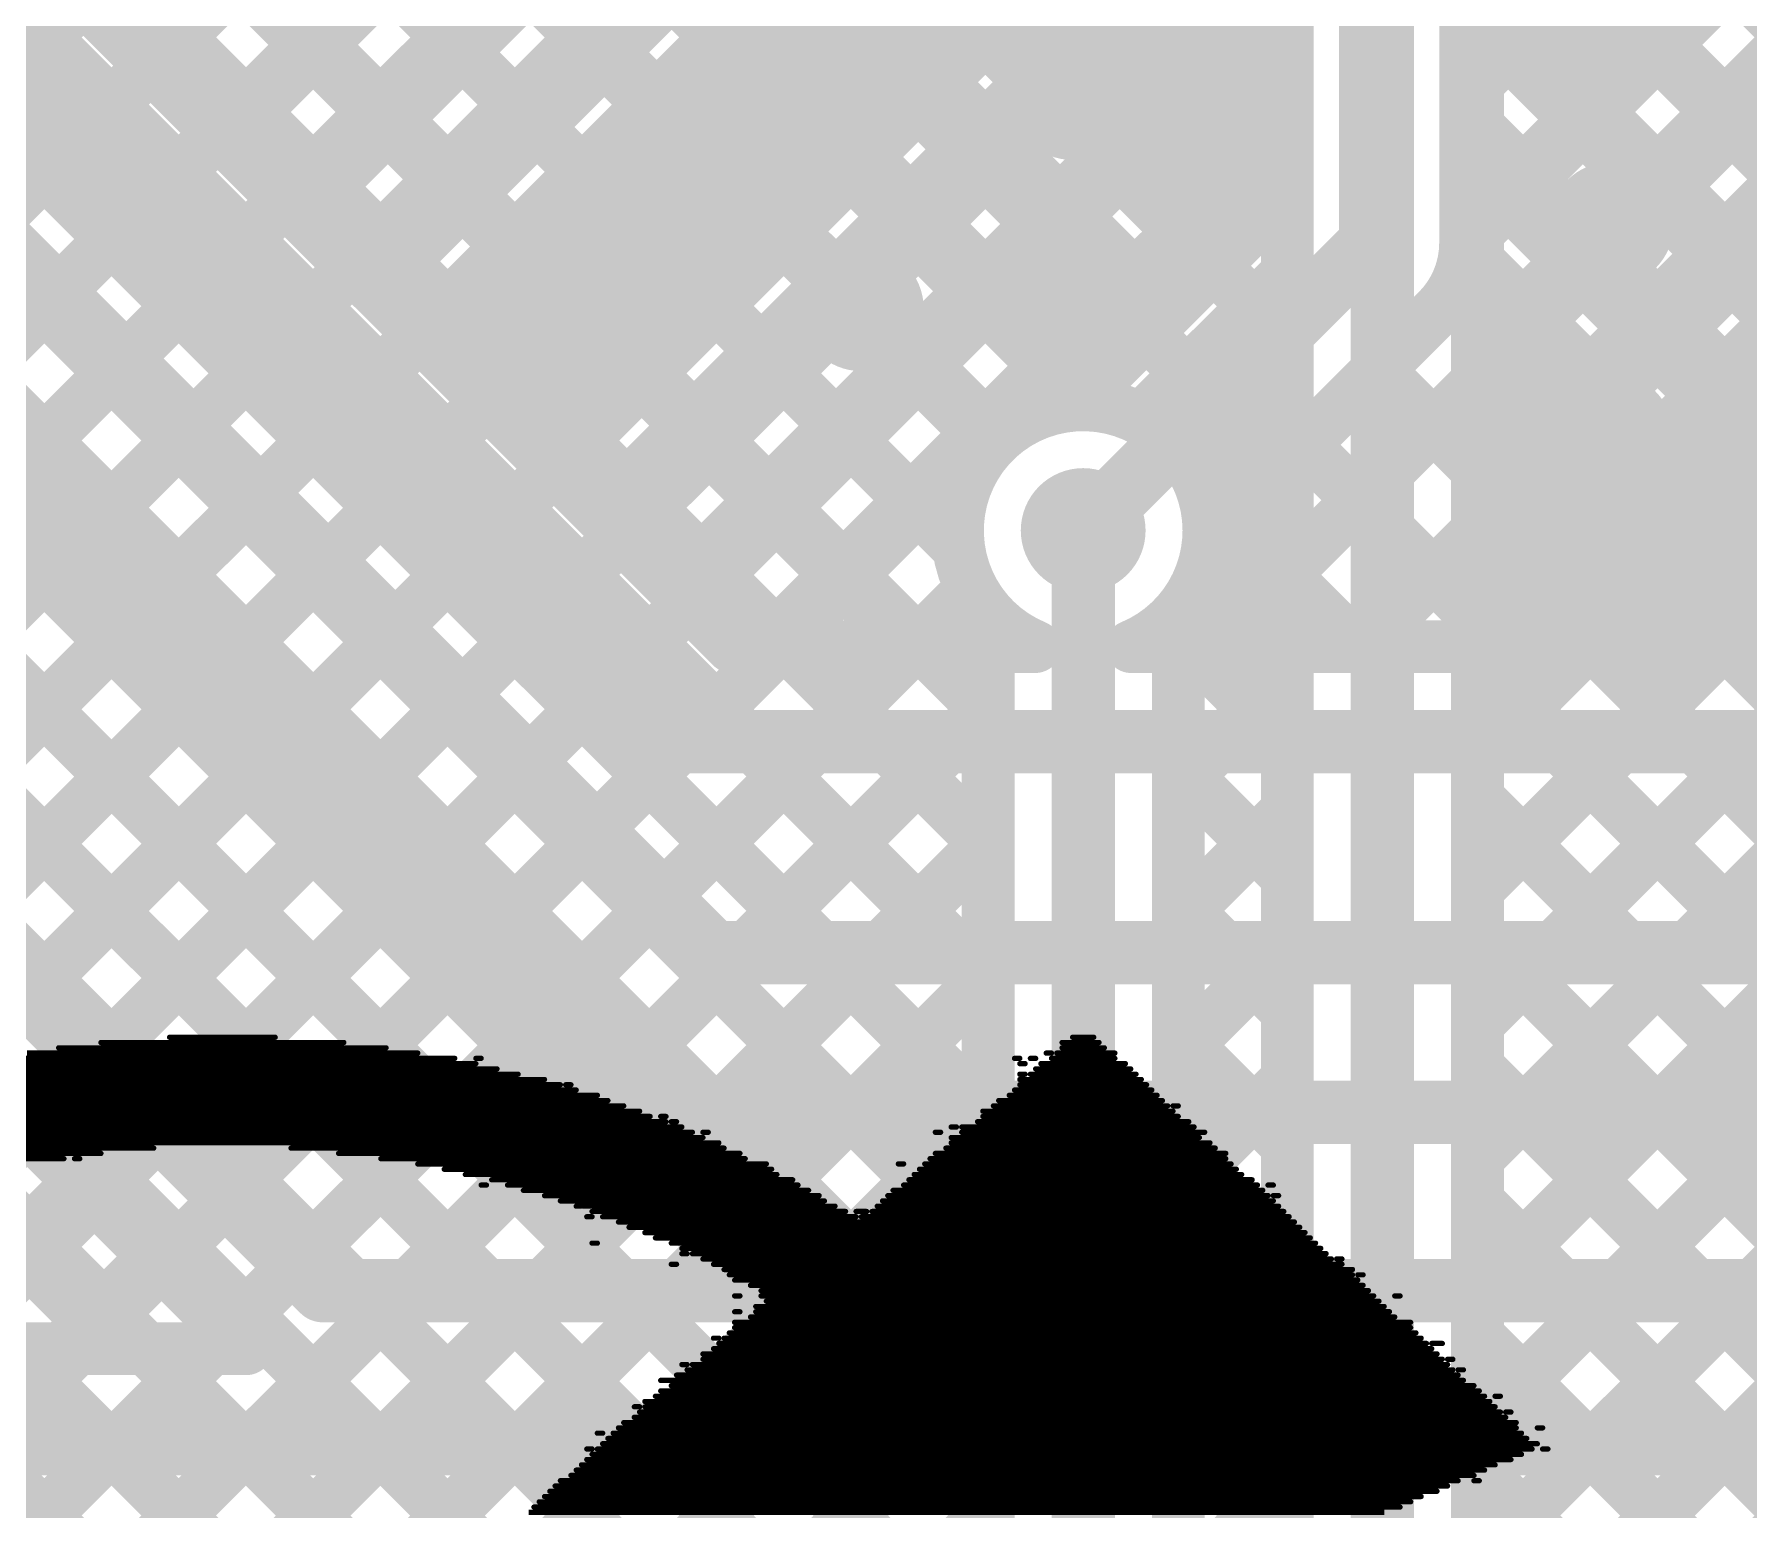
# Model space of a CAD drawing. Header units: millimetres. Extents: x 0.79 to 4.38, y 0.99 to 3.94.
# Drawn here: x 1.8564 to 2.181, y 2.3685 to 2.648 of the extents above; entities that cross this region are included whole.
import ezdxf

# ---------------------------------------------------------------- set-up
doc = ezdxf.new("R2010")
doc.units = ezdxf.units.MM
doc.header["$MEASUREMENT"] = 0
for name, color, linetype in [('BottomLayer', 5, 'Continuous'), ('MultiLayer', 9, 'Continuous'), ('TopLayer', 1, 'Continuous'), ('TopOverlay', 2, 'Continuous'), ('ViaHoleLayer', 16, 'Continuous')]:
    doc.layers.add(name, color=color, linetype=linetype)

msp = doc.modelspace()

# ---------------------------------------------------------------- linework, layer by layer
at = {"layer": 'BottomLayer'}
for points, const_width in [([(1.477, 2.941), (1.97421, 2.44379)], 0.012), ([(1.83459, 2.86061), (2.08537, 2.60982)], 0.01), ([(1.8334, 2.83351), (2.07123, 2.59568)], 0.01), ([(1.8334, 2.80522), (2.05708, 2.58154)], 0.01), ([(1.83915, 2.77119), (2.03885, 2.57149)], 0.01), ([(2.10941, 2.60841), (2.10941, 2.75368)], 0.012), ([(1.87839, 2.64207), (1.98491, 2.74859)], 0.01), ([(1.83915, 2.7429), (2.03143, 2.55063)], 0.01), ([(1.583, 2.738), (1.911, 2.41)], 0.012), ([(2.09141, 2.61586), (2.09141, 2.72593)], 0.01), ([(2.12741, 2.60841), (2.12741, 2.72593)], 0.01), ([(1.8334, 2.72037), (2.02177, 2.532)], 0.01), ([(1.89253, 2.62792), (1.98599, 2.72138)], 0.01), ([(2.12741, 2.63653), (2.21021, 2.71933)], 0.01), ([(1.9491, 2.57136), (2.09141, 2.71366)], 0.01), ([(2.12741, 2.70921), (2.30461, 2.532)], 0.01), ([(1.90667, 2.61378), (1.99892, 2.70603)], 0.01), ([(2.12741, 2.60824), (2.22436, 2.70519)], 0.01), ([(1.92082, 2.59964), (2.02068, 2.6995)], 0.01), ([(1.93496, 2.5855), (2.04896, 2.6995)], 0.01), ([(2.02398, 2.6995), (2.09141, 2.63207)], 0.01), ([(1.761, 2.698), (1.985, 2.474)], 0.012), ([(1.8294, 2.69608), (1.99349, 2.532)], 0.01), ([(2.07945, 2.532), (2.24563, 2.69818)], 0.01), ([(2.10774, 2.532), (2.27392, 2.69818)], 0.01), ([(2.13602, 2.532), (2.3022, 2.69818)], 0.01), ([(2.1643, 2.532), (2.33049, 2.69818)], 0.01), ([(1.8294, 2.69105), (1.98846, 2.532)], 0.01), ([(1.8114, 2.6836), (1.981, 2.514)], 0.012), ([(1.96324, 2.55721), (2.09141, 2.68538)], 0.01), ([(2.12741, 2.68092), (2.27633, 2.532)], 0.01), ([(1.97738, 2.54307), (2.09141, 2.65709)], 0.01), ([(2.12741, 2.65264), (2.24804, 2.532)], 0.01), ([(1.9946, 2.532), (2.09141, 2.62881)], 0.01), ([(2.12741, 2.62435), (2.21976, 2.532)], 0.01), ([(2.05329, 2.57775), (2.09141, 2.61586)], 0.01), ([(2.055, 2.554), (2.10941, 2.60841)], 0.012), ([(1.69125, 2.6043), (1.89654, 2.399)], 0.01), ([(2.12465, 2.59883), (2.19148, 2.532)], 0.01), ([(2.07875, 2.55229), (2.12211, 2.59566)], 0.01), ([(2.11082, 2.58437), (2.16319, 2.532)], 0.01), ([(1.6937, 2.57723), (1.87193, 2.399)], 0.01), ([(2.09668, 2.57023), (2.13491, 2.532)], 0.01), ([(2.08254, 2.55608), (2.10662, 2.532)], 0.01), ([(2.02288, 2.532), (2.03388, 2.543)], 0.01), ([(2.07249, 2.53785), (2.07834, 2.532)], 0.01), ([(1.98846, 2.532), (2.04589, 2.532)], 0.01), ([(2.06411, 2.532), (2.483, 2.532)], 0.01), ([(1.981, 2.514), (2.604, 2.514)], 0.012), ([(1.985, 2.474), (2.661, 2.474)], 0.012), ([(1.97421, 2.44379), (2.59321, 2.44379)], 0.012), ([(1.83331, 2.399), (1.86493, 2.43062)], 0.01), ([(1.8616, 2.399), (1.87907, 2.41647)], 0.01), ([(1.911, 2.41), (2.488, 2.41)], 0.012), ([(1.88988, 2.399), (1.89321, 2.40233)], 0.01), ([(1.791, 2.399), (1.89654, 2.399)], 0.01), ([(1.791, 2.381), (2.461, 2.381)], 0.012)]:
    msp.add_lwpolyline(points, dxfattribs=dict(at, const_width=const_width))
for points, const_width in [([(2.14909, 2.651, 1), (2.16091, 2.651, 1)], 0.01181), ([(2.12491, 2.65264, 1), (2.12991, 2.65264, 1)], 0.005), ([(1.87589, 2.64207, 1), (1.88089, 2.64207, 1)], 0.005), ([(2.00709, 2.636, 1), (2.01891, 2.636, 1)], 0.01181), ([(2.04709, 2.636, 1), (2.05891, 2.636, 1)], 0.01181), ([(2.12491, 2.63653, 1), (2.12991, 2.63653, 1)], 0.005), ([(2.08891, 2.63207, 1), (2.09391, 2.63207, 1)], 0.005), ([(1.89003, 2.62792, 1), (1.89503, 2.62792, 1)], 0.005), ([(2.08891, 2.62881, 1), (2.09391, 2.62881, 1)], 0.005), ([(2.12491, 2.62435, 1), (2.12991, 2.62435, 1)], 0.005), ([(2.14909, 2.612, 1), (2.16091, 2.612, 1)], 0.01181), ([(2.08891, 2.61586, 1), (2.09391, 2.61586, 1)], 0.005), ([(2.08891, 2.61586, 1), (2.09391, 2.61586, 1)], 0.005), ([(1.90417, 2.61378, 1), (1.90917, 2.61378, 1)], 0.005), ([(2.08287, 2.60982, 1), (2.08787, 2.60982, 1)], 0.005), ([(2.10641, 2.60841, 1), (2.11241, 2.60841, 1)], 0.006), ([(2.10641, 2.60841, 1), (2.11241, 2.60841, 1)], 0.006), ([(2.12491, 2.60841, 1), (2.12991, 2.60841, 1)], 0.005), ([(2.12491, 2.60841, 1), (2.12991, 2.60841, 1)], 0.005), ([(2.12491, 2.60841, 1), (2.12991, 2.60841, 1)], 0.005), ([(2.12491, 2.60824, 1), (2.12991, 2.60824, 1)], 0.005), ([(2.00709, 2.596, 1), (2.01891, 2.596, 1)], 0.01181), ([(2.04709, 2.596, 1), (2.05891, 2.596, 1)], 0.01181), ([(1.91832, 2.59964, 1), (1.92332, 2.59964, 1)], 0.005), ([(2.12215, 2.59883, 1), (2.12715, 2.59883, 1)], 0.005), ([(2.06873, 2.59568, 1), (2.07373, 2.59568, 1)], 0.005), ([(2.11961, 2.59566, 1), (2.12461, 2.59566, 1)], 0.005), ([(2.11961, 2.59566, 1), (2.12461, 2.59566, 1)], 0.005), ([(2.11964, 2.59568, 1), (2.12464, 2.59568, 1)], 0.005), ([(1.93246, 2.5855, 1), (1.93746, 2.5855, 1)], 0.005), ([(2.10832, 2.58437, 1), (2.11332, 2.58437, 1)], 0.005), ([(2.05458, 2.58154, 1), (2.05958, 2.58154, 1)], 0.005), ([(2.05079, 2.57775, 1), (2.05579, 2.57775, 1)], 0.005), ([(2.05079, 2.57775, 1), (2.05579, 2.57775, 1)], 0.005), ([(2.14909, 2.572, 1), (2.16091, 2.572, 1)], 0.01181), ([(1.9466, 2.57136, 1), (1.9516, 2.57136, 1)], 0.005), ([(2.03635, 2.57149, 1), (2.04135, 2.57149, 1)], 0.005), ([(2.09418, 2.57023, 1), (2.09918, 2.57023, 1)], 0.005), ([(2.04909, 2.554, 1), (2.06091, 2.554, 1)], 0.01181), ([(1.96074, 2.55721, 1), (1.96574, 2.55721, 1)], 0.005), ([(2.052, 2.554, 1), (2.058, 2.554, 1)], 0.006), ([(2.08004, 2.55608, 1), (2.08504, 2.55608, 1)], 0.005), ([(2.02893, 2.55063, 1), (2.03393, 2.55063, 1)], 0.005), ([(2.07625, 2.55229, 1), (2.08125, 2.55229, 1)], 0.005), ([(2.07625, 2.55229, 1), (2.08125, 2.55229, 1)], 0.005), ([(1.97488, 2.54307, 1), (1.97988, 2.54307, 1)], 0.005), ([(2.03138, 2.543, 1), (2.03638, 2.543, 1)], 0.005), ([(2.06999, 2.53785, 1), (2.07499, 2.53785, 1)], 0.005), ([(1.98596, 2.532, 1), (1.99096, 2.532, 1)], 0.005), ([(1.98596, 2.532, 1), (1.99096, 2.532, 1)], 0.005), ([(1.99099, 2.532, 1), (1.99599, 2.532, 1)], 0.005), ([(1.9921, 2.532, 1), (1.9971, 2.532, 1)], 0.005), ([(2.01927, 2.532, 1), (2.02427, 2.532, 1)], 0.005), ([(2.02038, 2.532, 1), (2.02538, 2.532, 1)], 0.005), ([(2.04339, 2.532, 1), (2.04839, 2.532, 1)], 0.005), ([(2.04339, 2.532, 1), (2.04839, 2.532, 1)], 0.005), ([(2.06161, 2.532, 1), (2.06661, 2.532, 1)], 0.005), ([(2.06161, 2.532, 1), (2.06661, 2.532, 1)], 0.005), ([(2.07584, 2.532, 1), (2.08084, 2.532, 1)], 0.005), ([(2.07695, 2.532, 1), (2.08195, 2.532, 1)], 0.005), ([(2.10412, 2.532, 1), (2.10912, 2.532, 1)], 0.005), ([(2.10524, 2.532, 1), (2.11024, 2.532, 1)], 0.005), ([(2.13241, 2.532, 1), (2.13741, 2.532, 1)], 0.005), ([(2.13352, 2.532, 1), (2.13852, 2.532, 1)], 0.005), ([(2.16069, 2.532, 1), (2.16569, 2.532, 1)], 0.005), ([(2.1618, 2.532, 1), (2.1668, 2.532, 1)], 0.005), ([(1.978, 2.514, 1), (1.984, 2.514, 1)], 0.006), ([(1.978, 2.514, 1), (1.984, 2.514, 1)], 0.006), ([(1.982, 2.474, 1), (1.988, 2.474, 1)], 0.006), ([(1.982, 2.474, 1), (1.988, 2.474, 1)], 0.006), ([(1.97121, 2.44379, 1), (1.97721, 2.44379, 1)], 0.006), ([(1.97121, 2.44379, 1), (1.97721, 2.44379, 1)], 0.006), ([(1.86243, 2.43062, 1), (1.86743, 2.43062, 1)], 0.005), ([(1.87657, 2.41647, 1), (1.88157, 2.41647, 1)], 0.005), ([(1.908, 2.41, 1), (1.914, 2.41, 1)], 0.006), ([(1.908, 2.41, 1), (1.914, 2.41, 1)], 0.006), ([(1.89071, 2.40233, 1), (1.89571, 2.40233, 1)], 0.005), ([(1.8591, 2.399, 1), (1.8641, 2.399, 1)], 0.005), ([(1.86943, 2.399, 1), (1.87443, 2.399, 1)], 0.005), ([(1.88738, 2.399, 1), (1.89238, 2.399, 1)], 0.005), ([(1.89404, 2.399, 1), (1.89904, 2.399, 1)], 0.005), ([(1.89404, 2.399, 1), (1.89904, 2.399, 1)], 0.005)]:
    msp.add_lwpolyline(points, format="xyb", close=True, dxfattribs=dict(at, const_width=const_width))
at = {"layer": 'BottomLayer', "const_width": 0.01}
for points in [[(2.12741, 2.60841, -0.199396), (2.12211, 2.59566)], [(2.12741, 2.60841, -0.198912), (2.12214, 2.59568)], [(2.04589, 2.532, -0.791176), (2.05329, 2.57775)], [(2.07875, 2.55229, -0.283918), (2.06411, 2.532)]]:
    msp.add_lwpolyline(points, format="xyb", dxfattribs=at)
at = {"layer": 'MultiLayer', "const_width": 0.01181}
for points in [[(2.14909, 2.651, 1), (2.16091, 2.651, 1)], [(2.00709, 2.636, 1), (2.01891, 2.636, 1)], [(2.04709, 2.636, 1), (2.05891, 2.636, 1)], [(2.14909, 2.612, 1), (2.16091, 2.612, 1)], [(2.00709, 2.596, 1), (2.01891, 2.596, 1)], [(2.04709, 2.596, 1), (2.05891, 2.596, 1)], [(2.14909, 2.572, 1), (2.16091, 2.572, 1)], [(2.04909, 2.554, 1), (2.06091, 2.554, 1)]]:
    msp.add_lwpolyline(points, format="xyb", close=True, dxfattribs=at)
at = {"layer": 'TopLayer'}
for points, const_width in [([(2.11167, 2.34033), (2.11167, 3.1305)], 0.012), ([(2.09367, 2.34033), (2.09367, 3.11491)], 0.01), ([(2.12967, 2.34779), (2.12967, 3.11491)], 0.01), ([(1.831, 2.87833), (2.09367, 2.61566)], 0.01), ([(1.831, 2.59467), (2.09367, 2.85734)], 0.01), ([(1.831, 2.85287), (2.09367, 2.5902)], 0.01), ([(2.12967, 2.58787), (2.38691, 2.84511)], 0.01), ([(1.831, 2.56922), (2.09367, 2.83189)], 0.01), ([(1.831, 2.82741), (2.09367, 2.56475)], 0.01), ([(2.12967, 2.56242), (2.38691, 2.81965)], 0.01), ([(1.831, 2.54376), (2.09367, 2.80643)], 0.01), ([(1.831, 2.80196), (2.05515, 2.57781)], 0.01), ([(2.12967, 2.53696), (2.38691, 2.7942)], 0.01), ([(1.831, 2.51831), (2.09367, 2.78097)], 0.01), ([(1.831, 2.7765), (2.03743, 2.57007)], 0.01), ([(2.12967, 2.5115), (2.38691, 2.76874)], 0.01), ([(2.12967, 2.63878), (2.25678, 2.7659)], 0.01), ([(1.831, 2.62013), (1.97413, 2.76326)], 0.01), ([(1.97108, 2.7637), (2.09367, 2.64111)], 0.01), ([(2.12967, 2.61333), (2.27887, 2.76253)], 0.01), ([(1.831, 2.49285), (2.09367, 2.75552)], 0.01), ([(1.831, 2.75105), (2.03143, 2.55062)], 0.01), ([(2.12967, 2.48605), (2.38691, 2.74329)], 0.01), ([(1.831, 2.46739), (2.09367, 2.73006)], 0.01), ([(1.831, 2.72559), (2.037, 2.51959)], 0.01), ([(2.12967, 2.46059), (2.38691, 2.71783)], 0.01), ([(2.12967, 2.70694), (2.298, 2.53861)], 0.01), ([(1.831, 2.44194), (2.09367, 2.70461)], 0.01), ([(1.831, 2.70014), (2.037, 2.49414)], 0.01), ([(2.12967, 2.68148), (2.298, 2.51315)], 0.01), ([(1.831, 2.41648), (2.09367, 2.67915)], 0.01), ([(1.831, 2.67468), (2.037, 2.46868)], 0.01), ([(2.12967, 2.65603), (2.298, 2.48769)], 0.01), ([(1.831, 2.39103), (2.09367, 2.6537)], 0.01), ([(1.831, 2.64922), (2.037, 2.44322)], 0.01), ([(1.83213, 2.3667), (2.09367, 2.62824)], 0.01), ([(2.12967, 2.63057), (2.298, 2.46224)], 0.01), ([(1.831, 2.62377), (2.037, 2.41777)], 0.01), ([(2.12967, 2.60511), (2.298, 2.43678)], 0.01), ([(2.066, 2.57512), (2.09367, 2.60278)], 0.01), ([(2.12967, 2.43514), (2.298, 2.60347)], 0.01), ([(1.831, 2.59831), (2.037, 2.39231)], 0.01), ([(2.12967, 2.57966), (2.298, 2.41133)], 0.01), ([(2.07766, 2.56132), (2.09367, 2.57733)], 0.01), ([(2.12967, 2.40968), (2.298, 2.57801)], 0.01), ([(1.831, 2.57286), (2.037, 2.36686)], 0.01), ([(2.07881, 2.55415), (2.09367, 2.53929)], 0.01), ([(2.12967, 2.5542), (2.298, 2.38587)], 0.01), ([(2.073, 2.5312), (2.09367, 2.55187)], 0.01), ([(2.12967, 2.38423), (2.298, 2.55256)], 0.01), ([(1.831, 2.5474), (2.037, 2.3414)], 0.01), ([(2.055, 2.308), (2.055, 2.545)], 0.012), ([(1.83544, 2.34455), (2.03388, 2.543)], 0.01), ([(2.037, 2.308), (2.037, 2.53841)], 0.01), ([(2.073, 2.31546), (2.073, 2.53841)], 0.01), ([(2.073, 2.5345), (2.09367, 2.51384)], 0.01), ([(2.12967, 2.52875), (2.298, 2.36042)], 0.01), ([(2.073, 2.50575), (2.09367, 2.52642)], 0.01), ([(2.12967, 2.35877), (2.298, 2.5271)], 0.01), ([(1.831, 2.52195), (2.037, 2.31595)], 0.01), ([(1.7858, 2.26946), (2.037, 2.52066)], 0.01), ([(2.073, 2.50905), (2.09367, 2.48838)], 0.01), ([(2.12967, 2.50329), (2.298, 2.33496)], 0.01), ([(2.1369, 2.34055), (2.298, 2.50165)], 0.01), ([(2.073, 2.48029), (2.09367, 2.50096)], 0.01), ([(1.7858, 2.244), (2.037, 2.4952)], 0.01), ([(1.831, 2.49649), (2.38643, 1.94106)], 0.01), ([(2.073, 2.48359), (2.09367, 2.46292)], 0.01), ([(2.073, 2.45484), (2.09367, 2.4755)], 0.01), ([(2.12967, 2.47784), (2.2951, 2.31241)], 0.01), ([(2.14963, 2.32782), (2.298, 2.47619)], 0.01), ([(1.7858, 2.21855), (2.037, 2.46975)], 0.01), ([(1.831, 2.47103), (2.36203, 1.94)], 0.01), ([(2.073, 2.45814), (2.09367, 2.43747)], 0.01), ([(2.073, 2.42938), (2.09367, 2.45005)], 0.01), ([(2.12967, 2.45238), (2.333, 2.24905)], 0.01), ([(1.68975, 2.09704), (2.037, 2.44429)], 0.01), ([(1.831, 2.44558), (2.33658, 1.94)], 0.01), ([(2.073, 2.43268), (2.09367, 2.41201)], 0.01), ([(2.12967, 2.42692), (2.333, 2.22359)], 0.01), ([(2.073, 2.40393), (2.09367, 2.42459)], 0.01), ([(1.831, 2.42012), (2.31112, 1.94)], 0.01), ([(1.616, 1.99784), (2.037, 2.41884)], 0.01), ([(2.073, 2.40722), (2.09367, 2.38656)], 0.01), ([(2.12967, 2.40147), (2.333, 2.19814)], 0.01), ([(2.073, 2.37847), (2.09367, 2.39914)], 0.01), ([(1.831, 2.39467), (2.28567, 1.94)], 0.01), ([(1.616, 1.97238), (2.037, 2.39338)], 0.01), ([(2.073, 2.38177), (2.09367, 2.3611)], 0.01), ([(2.12967, 2.37601), (2.333, 2.17268)], 0.01), ([(2.073, 2.35301), (2.09367, 2.37368)], 0.01), ([(1.616, 1.94693), (2.037, 2.36793)], 0.01)]:
    msp.add_lwpolyline(points, dxfattribs=dict(at, const_width=const_width))
for points, const_width in [([(2.14909, 2.651, 1), (2.16091, 2.651, 1)], 0.01181), ([(2.00709, 2.636, 1), (2.01891, 2.636, 1)], 0.01181), ([(2.04709, 2.636, 1), (2.05891, 2.636, 1)], 0.01181), ([(2.09117, 2.64111, 1), (2.09617, 2.64111, 1)], 0.005), ([(2.12717, 2.63878, 1), (2.13217, 2.63878, 1)], 0.005), ([(2.09117, 2.62824, 1), (2.09617, 2.62824, 1)], 0.005), ([(2.12717, 2.63057, 1), (2.13217, 2.63057, 1)], 0.005), ([(2.14909, 2.612, 1), (2.16091, 2.612, 1)], 0.01181), ([(2.09117, 2.61566, 1), (2.09617, 2.61566, 1)], 0.005), ([(2.12717, 2.61333, 1), (2.13217, 2.61333, 1)], 0.005), ([(2.12717, 2.60511, 1), (2.13217, 2.60511, 1)], 0.005), ([(2.00709, 2.596, 1), (2.01891, 2.596, 1)], 0.01181), ([(2.04709, 2.596, 1), (2.05891, 2.596, 1)], 0.01181), ([(2.09117, 2.60278, 1), (2.09617, 2.60278, 1)], 0.005), ([(2.09117, 2.5902, 1), (2.09617, 2.5902, 1)], 0.005), ([(2.12717, 2.58787, 1), (2.13217, 2.58787, 1)], 0.005), ([(2.12717, 2.57966, 1), (2.13217, 2.57966, 1)], 0.005), ([(2.05265, 2.57781, 1), (2.05765, 2.57781, 1)], 0.005), ([(2.09117, 2.57733, 1), (2.09617, 2.57733, 1)], 0.005), ([(2.14909, 2.572, 1), (2.16091, 2.572, 1)], 0.01181), ([(2.0635, 2.57512, 1), (2.0685, 2.57512, 1)], 0.005), ([(2.03493, 2.57007, 1), (2.03993, 2.57007, 1)], 0.005), ([(2.09117, 2.56475, 1), (2.09617, 2.56475, 1)], 0.005), ([(2.04909, 2.554, 1), (2.06091, 2.554, 1)], 0.01181), ([(2.07516, 2.56132, 1), (2.08016, 2.56132, 1)], 0.005), ([(2.12717, 2.56242, 1), (2.13217, 2.56242, 1)], 0.005), ([(2.07631, 2.55415, 1), (2.08131, 2.55415, 1)], 0.005), ([(2.07631, 2.554, 1), (2.08131, 2.554, 1)], 0.005), ([(2.07631, 2.554, 1), (2.08131, 2.554, 1)], 0.005), ([(2.12717, 2.5542, 1), (2.13217, 2.5542, 1)], 0.005), ([(2.02893, 2.55062, 1), (2.03393, 2.55062, 1)], 0.005), ([(2.09117, 2.55187, 1), (2.09617, 2.55187, 1)], 0.005), ([(2.052, 2.545, 1), (2.058, 2.545, 1)], 0.006), ([(2.03138, 2.543, 1), (2.03638, 2.543, 1)], 0.005), ([(2.0345, 2.53841, 1), (2.0395, 2.53841, 1)], 0.005), ([(2.0345, 2.53841, 1), (2.0395, 2.53841, 1)], 0.005), ([(2.0705, 2.53841, 1), (2.0755, 2.53841, 1)], 0.005), ([(2.0705, 2.53841, 1), (2.0755, 2.53841, 1)], 0.005), ([(2.09117, 2.53929, 1), (2.09617, 2.53929, 1)], 0.005), ([(2.12717, 2.53696, 1), (2.13217, 2.53696, 1)], 0.005), ([(2.0705, 2.5345, 1), (2.0755, 2.5345, 1)], 0.005), ([(2.0705, 2.5312, 1), (2.0755, 2.5312, 1)], 0.005), ([(2.12717, 2.52875, 1), (2.13217, 2.52875, 1)], 0.005), ([(2.09117, 2.52642, 1), (2.09617, 2.52642, 1)], 0.005), ([(2.0345, 2.52066, 1), (2.0395, 2.52066, 1)], 0.005), ([(2.0345, 2.51959, 1), (2.0395, 2.51959, 1)], 0.005), ([(2.09117, 2.51384, 1), (2.09617, 2.51384, 1)], 0.005), ([(2.12717, 2.5115, 1), (2.13217, 2.5115, 1)], 0.005), ([(2.0705, 2.50905, 1), (2.0755, 2.50905, 1)], 0.005), ([(2.0705, 2.50575, 1), (2.0755, 2.50575, 1)], 0.005), ([(2.12717, 2.50329, 1), (2.13217, 2.50329, 1)], 0.005), ([(2.09117, 2.50096, 1), (2.09617, 2.50096, 1)], 0.005), ([(2.0345, 2.4952, 1), (2.0395, 2.4952, 1)], 0.005), ([(2.0345, 2.49414, 1), (2.0395, 2.49414, 1)], 0.005), ([(2.09117, 2.48838, 1), (2.09617, 2.48838, 1)], 0.005), ([(2.12717, 2.48605, 1), (2.13217, 2.48605, 1)], 0.005), ([(2.0705, 2.48359, 1), (2.0755, 2.48359, 1)], 0.005), ([(2.0705, 2.48029, 1), (2.0755, 2.48029, 1)], 0.005), ([(2.09117, 2.4755, 1), (2.09617, 2.4755, 1)], 0.005), ([(2.12717, 2.47784, 1), (2.13217, 2.47784, 1)], 0.005), ([(2.0345, 2.46975, 1), (2.0395, 2.46975, 1)], 0.005), ([(2.0345, 2.46868, 1), (2.0395, 2.46868, 1)], 0.005), ([(2.09117, 2.46292, 1), (2.09617, 2.46292, 1)], 0.005), ([(2.12717, 2.46059, 1), (2.13217, 2.46059, 1)], 0.005), ([(2.0705, 2.45814, 1), (2.0755, 2.45814, 1)], 0.005), ([(2.0705, 2.45484, 1), (2.0755, 2.45484, 1)], 0.005), ([(2.09117, 2.45005, 1), (2.09617, 2.45005, 1)], 0.005), ([(2.12717, 2.45238, 1), (2.13217, 2.45238, 1)], 0.005), ([(2.0345, 2.44429, 1), (2.0395, 2.44429, 1)], 0.005), ([(2.0345, 2.44322, 1), (2.0395, 2.44322, 1)], 0.005), ([(2.09117, 2.43747, 1), (2.09617, 2.43747, 1)], 0.005), ([(2.12717, 2.43514, 1), (2.13217, 2.43514, 1)], 0.005), ([(2.0705, 2.43268, 1), (2.0755, 2.43268, 1)], 0.005), ([(2.0705, 2.42938, 1), (2.0755, 2.42938, 1)], 0.005), ([(2.12717, 2.42692, 1), (2.13217, 2.42692, 1)], 0.005), ([(2.09117, 2.42459, 1), (2.09617, 2.42459, 1)], 0.005), ([(2.0345, 2.41884, 1), (2.0395, 2.41884, 1)], 0.005), ([(2.0345, 2.41777, 1), (2.0395, 2.41777, 1)], 0.005), ([(2.09117, 2.41201, 1), (2.09617, 2.41201, 1)], 0.005), ([(2.0705, 2.40722, 1), (2.0755, 2.40722, 1)], 0.005), ([(2.12717, 2.40968, 1), (2.13217, 2.40968, 1)], 0.005), ([(2.0705, 2.40393, 1), (2.0755, 2.40393, 1)], 0.005), ([(2.12717, 2.40147, 1), (2.13217, 2.40147, 1)], 0.005), ([(2.09117, 2.39914, 1), (2.09617, 2.39914, 1)], 0.005), ([(2.0345, 2.39338, 1), (2.0395, 2.39338, 1)], 0.005), ([(2.0345, 2.39231, 1), (2.0395, 2.39231, 1)], 0.005), ([(2.09117, 2.38656, 1), (2.09617, 2.38656, 1)], 0.005), ([(2.0705, 2.38177, 1), (2.0755, 2.38177, 1)], 0.005), ([(2.12717, 2.38423, 1), (2.13217, 2.38423, 1)], 0.005), ([(2.0705, 2.37847, 1), (2.0755, 2.37847, 1)], 0.005), ([(2.12717, 2.37601, 1), (2.13217, 2.37601, 1)], 0.005), ([(2.09117, 2.37368, 1), (2.09617, 2.37368, 1)], 0.005), ([(2.0345, 2.36793, 1), (2.0395, 2.36793, 1)], 0.005), ([(2.0345, 2.36686, 1), (2.0395, 2.36686, 1)], 0.005)]:
    msp.add_lwpolyline(points, format="xyb", close=True, dxfattribs=dict(at, const_width=const_width))
at = {"layer": 'TopLayer', "const_width": 0.01}
for points in [[(2.037, 2.53841, -1.440035), (2.07881, 2.554)], [(2.07881, 2.554, -0.18034), (2.073, 2.53841)]]:
    msp.add_lwpolyline(points, format="xyb", dxfattribs=at)
at = {"layer": 'TopOverlay', "const_width": 0.001}
for points in [[(1.882, 2.458), (1.902, 2.458)], [(2.053, 2.458), (2.057, 2.458)], [(1.848, 2.454), (1.936, 2.454)], [(1.855, 2.455), (1.929, 2.455)], [(1.861, 2.456), (1.923, 2.456)], [(1.869, 2.457), (1.915, 2.457)], [(1.94, 2.454), (1.941, 2.454)], [(2.042, 2.454), (2.043, 2.454)], [(2.045, 2.454), (2.046, 2.454)], [(2.048, 2.455), (2.049, 2.455)], [(2.049, 2.454), (2.061, 2.454)], [(2.05, 2.455), (2.061, 2.455)], [(2.051, 2.457), (2.058, 2.457)], [(2.051, 2.456), (2.059, 2.456)], [(1.835, 2.451), (1.948, 2.451)], [(1.839, 2.452), (1.944, 2.452)], [(1.843, 2.453), (1.94, 2.453)], [(2.043, 2.453), (2.044, 2.453)], [(2.043, 2.451), (2.044, 2.451)], [(2.045, 2.451), (2.065, 2.451)], [(2.046, 2.452), (2.064, 2.452)], [(2.047, 2.453), (2.063, 2.453)], [(1.824, 2.448), (1.959, 2.448)], [(1.827, 2.449), (1.956, 2.449)], [(1.831, 2.45), (1.953, 2.45)], [(1.957, 2.449), (1.958, 2.449)], [(2.042, 2.448), (2.068, 2.448)], [(2.043, 2.45), (2.066, 2.45)], [(2.043, 2.449), (2.067, 2.449)], [(1.815, 2.445), (1.968, 2.445)], [(1.817, 2.446), (1.965, 2.446)], [(1.821, 2.447), (1.963, 2.447)], [(2.038, 2.445), (2.071, 2.445)], [(2.039, 2.446), (2.07, 2.446)], [(2.041, 2.447), (2.069, 2.447)], [(2.072, 2.445), (2.073, 2.445)], [(1.804, 2.441), (1.979, 2.441)], [(1.807, 2.442), (1.976, 2.442)], [(1.81, 2.443), (1.973, 2.443)], [(1.813, 2.444), (1.971, 2.444)], [(1.975, 2.443), (1.976, 2.443)], [(1.977, 2.442), (1.978, 2.442)], [(2.03, 2.441), (2.031, 2.441)], [(2.032, 2.441), (2.076, 2.441)], [(2.035, 2.442), (2.075, 2.442)], [(2.036, 2.444), (2.072, 2.444)], [(2.036, 2.443), (2.073, 2.443)], [(1.797, 2.438), (1.986, 2.438)], [(1.8, 2.439), (1.983, 2.439)], [(1.802, 2.44), (1.981, 2.44)], [(1.983, 2.44), (1.984, 2.44)], [(2.027, 2.44), (2.028, 2.44)], [(2.03, 2.439), (2.077, 2.439)], [(2.03, 2.438), (2.079, 2.438)], [(2.032, 2.44), (2.078, 2.44)], [(1.791, 2.435), (1.862, 2.435)], [(1.794, 2.436), (1.869, 2.436)], [(1.796, 2.437), (1.879, 2.437)], [(1.864, 2.435), (1.865, 2.435)], [(1.905, 2.437), (1.987, 2.437)], [(1.914, 2.436), (1.99, 2.436)], [(1.922, 2.435), (1.991, 2.435)], [(2.026, 2.435), (2.082, 2.435)], [(2.027, 2.436), (2.082, 2.436)], [(2.029, 2.437), (2.08, 2.437)], [(1.929, 2.434), (1.995, 2.434)], [(1.934, 2.433), (1.996, 2.433)], [(1.938, 2.432), (1.997, 2.432)], [(2.02, 2.434), (2.021, 2.434)], [(2.023, 2.432), (2.085, 2.432)], [(2.024, 2.433), (2.084, 2.433)], [(2.025, 2.434), (2.083, 2.434)], [(1.941, 2.43), (1.942, 2.43)], [(1.943, 2.431), (2, 2.431)], [(1.946, 2.43), (2.001, 2.43)], [(1.949, 2.429), (2.003, 2.429)], [(1.953, 2.428), (2.005, 2.428)], [(2.018, 2.428), (2.09, 2.428)], [(2.019, 2.429), (2.089, 2.429)], [(2.021, 2.43), (2.088, 2.43)], [(2.022, 2.431), (2.087, 2.431)], [(2.09, 2.43), (2.091, 2.43)], [(2.091, 2.428), (2.092, 2.428)], [(1.956, 2.427), (2.006, 2.427)], [(1.959, 2.426), (2.008, 2.426)], [(1.962, 2.425), (2.01, 2.425)], [(2.012, 2.425), (2.014, 2.425)], [(2.015, 2.425), (2.093, 2.425)], [(2.016, 2.426), (2.092, 2.426)], [(2.017, 2.427), (2.091, 2.427)], [(1.961, 2.424), (1.962, 2.424)], [(1.964, 2.424), (2.012, 2.424)], [(1.967, 2.423), (2.095, 2.423)], [(1.969, 2.422), (2.096, 2.422)], [(2.013, 2.424), (2.094, 2.424)], [(1.962, 2.419), (1.963, 2.419)], [(1.972, 2.421), (2.097, 2.421)], [(1.974, 2.42), (2.098, 2.42)], [(1.977, 2.419), (2.099, 2.419)], [(1.977, 2.415), (1.978, 2.415)], [(1.979, 2.418), (2.1, 2.418)], [(1.979, 2.417), (1.98, 2.417)], [(1.981, 2.417), (2.101, 2.417)], [(1.983, 2.416), (2.102, 2.416)], [(1.985, 2.415), (2.104, 2.415)], [(2.103, 2.416), (2.104, 2.416)], [(1.987, 2.414), (2.106, 2.414)], [(1.988, 2.413), (2.106, 2.413)], [(1.989, 2.412), (2.107, 2.412)], [(2.107, 2.413), (2.108, 2.413)], [(1.989, 2.409), (1.99, 2.409)], [(1.992, 2.411), (2.108, 2.411)], [(1.994, 2.41), (2.109, 2.41)], [(1.994, 2.409), (2.11, 2.409)], [(2.114, 2.409), (2.115, 2.409)], [(1.989, 2.406), (1.99, 2.406)], [(1.993, 2.407), (2.112, 2.407)], [(1.993, 2.406), (2.113, 2.406)], [(1.995, 2.408), (2.111, 2.408)], [(1.988, 2.402), (2.118, 2.402)], [(1.989, 2.404), (2.117, 2.404)], [(1.989, 2.403), (2.117, 2.403)], [(1.992, 2.405), (2.114, 2.405)], [(1.985, 2.401), (1.986, 2.401)], [(1.985, 2.399), (2.121, 2.399)], [(1.986, 2.4), (2.12, 2.4)], [(1.987, 2.401), (2.119, 2.401)], [(2.121, 2.4), (2.123, 2.4)], [(1.979, 2.396), (1.98, 2.396)], [(1.981, 2.396), (2.124, 2.396)], [(1.983, 2.398), (2.122, 2.398)], [(1.983, 2.397), (2.123, 2.397)], [(2.124, 2.397), (2.125, 2.397)], [(1.975, 2.393), (2.127, 2.393)], [(1.978, 2.394), (2.126, 2.394)], [(1.98, 2.395), (2.125, 2.395)], [(2.126, 2.395), (2.127, 2.395)], [(1.972, 2.389), (2.132, 2.389)], [(1.974, 2.39), (2.131, 2.39)], [(1.975, 2.391), (2.13, 2.391)], [(1.977, 2.392), (2.129, 2.392)], [(2.133, 2.39), (2.134, 2.39)], [(1.97, 2.388), (1.971, 2.388)], [(1.97, 2.386), (2.135, 2.386)], [(1.971, 2.387), (2.134, 2.387)], [(1.972, 2.388), (2.133, 2.388)], [(2.135, 2.387), (2.136, 2.387)], [(1.963, 2.383), (1.964, 2.383)], [(1.966, 2.383), (2.138, 2.383)], [(1.967, 2.384), (2.137, 2.384)], [(1.968, 2.385), (2.137, 2.385)], [(2.141, 2.384), (2.142, 2.384)], [(1.961, 2.38), (1.962, 2.38)], [(1.963, 2.38), (2.14, 2.38)], [(1.964, 2.381), (2.141, 2.381)], [(1.965, 2.382), (2.139, 2.382)], [(2.142, 2.38), (2.143, 2.38)], [(1.959, 2.376), (2.131, 2.376)], [(1.96, 2.377), (2.133, 2.377)], [(1.961, 2.378), (2.136, 2.378)], [(1.962, 2.379), (2.138, 2.379)], [(1.955, 2.373), (2.124, 2.373)], [(1.956, 2.374), (2.126, 2.374)], [(1.958, 2.375), (2.129, 2.375)], [(2.129, 2.374), (2.13, 2.374)], [(1.952, 2.37), (2.117, 2.37)], [(1.953, 2.371), (2.119, 2.371)], [(1.954, 2.372), (2.122, 2.372)], [(1.95, 2.368), (2.112, 2.368)], [(1.951, 2.369), (2.115, 2.369)]]:
    msp.add_lwpolyline(points, dxfattribs=at)
at = {"layer": 'TopOverlay', "const_width": 0.0005}
for points in [[(1.88175, 2.458, 1), (1.88225, 2.458, 1)], [(1.90175, 2.458, 1), (1.90225, 2.458, 1)], [(2.05275, 2.458, 1), (2.05325, 2.458, 1)], [(2.05675, 2.458, 1), (2.05725, 2.458, 1)], [(1.86075, 2.456, 1), (1.86125, 2.456, 1)], [(1.86875, 2.457, 1), (1.86925, 2.457, 1)], [(1.91475, 2.457, 1), (1.91525, 2.457, 1)], [(1.92275, 2.456, 1), (1.92325, 2.456, 1)], [(1.92875, 2.455, 1), (1.92925, 2.455, 1)], [(1.93575, 2.454, 1), (1.93625, 2.454, 1)], [(1.93975, 2.454, 1), (1.94025, 2.454, 1)], [(1.94075, 2.454, 1), (1.94125, 2.454, 1)], [(2.04175, 2.454, 1), (2.04225, 2.454, 1)], [(2.04275, 2.454, 1), (2.04325, 2.454, 1)], [(2.04475, 2.454, 1), (2.04525, 2.454, 1)], [(2.04575, 2.454, 1), (2.04625, 2.454, 1)], [(2.04775, 2.455, 1), (2.04825, 2.455, 1)], [(2.04875, 2.455, 1), (2.04925, 2.455, 1)], [(2.04875, 2.454, 1), (2.04925, 2.454, 1)], [(2.04975, 2.455, 1), (2.05025, 2.455, 1)], [(2.05075, 2.457, 1), (2.05125, 2.457, 1)], [(2.05075, 2.456, 1), (2.05125, 2.456, 1)], [(2.05775, 2.457, 1), (2.05825, 2.457, 1)], [(2.05875, 2.456, 1), (2.05925, 2.456, 1)], [(2.06075, 2.455, 1), (2.06125, 2.455, 1)], [(2.06075, 2.454, 1), (2.06125, 2.454, 1)], [(1.93975, 2.453, 1), (1.94025, 2.453, 1)], [(1.94375, 2.452, 1), (1.94425, 2.452, 1)], [(1.94775, 2.451, 1), (1.94825, 2.451, 1)], [(2.04275, 2.453, 1), (2.04325, 2.453, 1)], [(2.04275, 2.451, 1), (2.04325, 2.451, 1)], [(2.04375, 2.453, 1), (2.04425, 2.453, 1)], [(2.04375, 2.451, 1), (2.04425, 2.451, 1)], [(2.04475, 2.451, 1), (2.04525, 2.451, 1)], [(2.04575, 2.452, 1), (2.04625, 2.452, 1)], [(2.04675, 2.453, 1), (2.04725, 2.453, 1)], [(2.06275, 2.453, 1), (2.06325, 2.453, 1)], [(2.06375, 2.452, 1), (2.06425, 2.452, 1)], [(2.06475, 2.451, 1), (2.06525, 2.451, 1)], [(1.95275, 2.45, 1), (1.95325, 2.45, 1)], [(1.95575, 2.449, 1), (1.95625, 2.449, 1)], [(1.95675, 2.449, 1), (1.95725, 2.449, 1)], [(1.95775, 2.449, 1), (1.95825, 2.449, 1)], [(1.95875, 2.448, 1), (1.95925, 2.448, 1)], [(2.04175, 2.448, 1), (2.04225, 2.448, 1)], [(2.04275, 2.45, 1), (2.04325, 2.45, 1)], [(2.04275, 2.449, 1), (2.04325, 2.449, 1)], [(2.06575, 2.45, 1), (2.06625, 2.45, 1)], [(2.06675, 2.449, 1), (2.06725, 2.449, 1)], [(2.06775, 2.448, 1), (2.06825, 2.448, 1)], [(1.96275, 2.447, 1), (1.96325, 2.447, 1)], [(1.96475, 2.446, 1), (1.96525, 2.446, 1)], [(1.96775, 2.445, 1), (1.96825, 2.445, 1)], [(2.03775, 2.445, 1), (2.03825, 2.445, 1)], [(2.03875, 2.446, 1), (2.03925, 2.446, 1)], [(2.04075, 2.447, 1), (2.04125, 2.447, 1)], [(2.06875, 2.447, 1), (2.06925, 2.447, 1)], [(2.06975, 2.446, 1), (2.07025, 2.446, 1)], [(2.07075, 2.445, 1), (2.07125, 2.445, 1)], [(2.07175, 2.445, 1), (2.07225, 2.445, 1)], [(2.07275, 2.445, 1), (2.07325, 2.445, 1)], [(1.97075, 2.444, 1), (1.97125, 2.444, 1)], [(1.97275, 2.443, 1), (1.97325, 2.443, 1)], [(1.97475, 2.443, 1), (1.97525, 2.443, 1)], [(1.97575, 2.443, 1), (1.97625, 2.443, 1)], [(1.97575, 2.442, 1), (1.97625, 2.442, 1)], [(1.97675, 2.442, 1), (1.97725, 2.442, 1)], [(1.97775, 2.442, 1), (1.97825, 2.442, 1)], [(1.97875, 2.441, 1), (1.97925, 2.441, 1)], [(2.02975, 2.441, 1), (2.03025, 2.441, 1)], [(2.03075, 2.441, 1), (2.03125, 2.441, 1)], [(2.03175, 2.441, 1), (2.03225, 2.441, 1)], [(2.03475, 2.442, 1), (2.03525, 2.442, 1)], [(2.03575, 2.444, 1), (2.03625, 2.444, 1)], [(2.03575, 2.443, 1), (2.03625, 2.443, 1)], [(2.07175, 2.444, 1), (2.07225, 2.444, 1)], [(2.07275, 2.443, 1), (2.07325, 2.443, 1)], [(2.07475, 2.442, 1), (2.07525, 2.442, 1)], [(2.07575, 2.441, 1), (2.07625, 2.441, 1)], [(1.98075, 2.44, 1), (1.98125, 2.44, 1)], [(1.98275, 2.44, 1), (1.98325, 2.44, 1)], [(1.98275, 2.439, 1), (1.98325, 2.439, 1)], [(1.98375, 2.44, 1), (1.98425, 2.44, 1)], [(1.98575, 2.438, 1), (1.98625, 2.438, 1)], [(2.02675, 2.44, 1), (2.02725, 2.44, 1)], [(2.02775, 2.44, 1), (2.02825, 2.44, 1)], [(2.02975, 2.439, 1), (2.03025, 2.439, 1)], [(2.02975, 2.438, 1), (2.03025, 2.438, 1)], [(2.03175, 2.44, 1), (2.03225, 2.44, 1)], [(2.07675, 2.439, 1), (2.07725, 2.439, 1)], [(2.07775, 2.44, 1), (2.07825, 2.44, 1)], [(2.07875, 2.438, 1), (2.07925, 2.438, 1)], [(1.86175, 2.435, 1), (1.86225, 2.435, 1)], [(1.86375, 2.435, 1), (1.86425, 2.435, 1)], [(1.86475, 2.435, 1), (1.86525, 2.435, 1)], [(1.86875, 2.436, 1), (1.86925, 2.436, 1)], [(1.87875, 2.437, 1), (1.87925, 2.437, 1)], [(1.90475, 2.437, 1), (1.90525, 2.437, 1)], [(1.91375, 2.436, 1), (1.91425, 2.436, 1)], [(1.92175, 2.435, 1), (1.92225, 2.435, 1)], [(1.98675, 2.437, 1), (1.98725, 2.437, 1)], [(1.98975, 2.436, 1), (1.99025, 2.436, 1)], [(1.99075, 2.435, 1), (1.99125, 2.435, 1)], [(2.02575, 2.435, 1), (2.02625, 2.435, 1)], [(2.02675, 2.436, 1), (2.02725, 2.436, 1)], [(2.02875, 2.437, 1), (2.02925, 2.437, 1)], [(2.07975, 2.437, 1), (2.08025, 2.437, 1)], [(2.08175, 2.436, 1), (2.08225, 2.436, 1)], [(2.08175, 2.435, 1), (2.08225, 2.435, 1)], [(1.92875, 2.434, 1), (1.92925, 2.434, 1)], [(1.93375, 2.433, 1), (1.93425, 2.433, 1)], [(1.93775, 2.432, 1), (1.93825, 2.432, 1)], [(1.99475, 2.434, 1), (1.99525, 2.434, 1)], [(1.99575, 2.433, 1), (1.99625, 2.433, 1)], [(1.99675, 2.432, 1), (1.99725, 2.432, 1)], [(2.01975, 2.434, 1), (2.02025, 2.434, 1)], [(2.02075, 2.434, 1), (2.02125, 2.434, 1)], [(2.02275, 2.432, 1), (2.02325, 2.432, 1)], [(2.02375, 2.433, 1), (2.02425, 2.433, 1)], [(2.02475, 2.434, 1), (2.02525, 2.434, 1)], [(2.08275, 2.434, 1), (2.08325, 2.434, 1)], [(2.08375, 2.433, 1), (2.08425, 2.433, 1)], [(2.08475, 2.432, 1), (2.08525, 2.432, 1)], [(1.94075, 2.43, 1), (1.94125, 2.43, 1)], [(1.94175, 2.43, 1), (1.94225, 2.43, 1)], [(1.94275, 2.431, 1), (1.94325, 2.431, 1)], [(1.94575, 2.43, 1), (1.94625, 2.43, 1)], [(1.94875, 2.429, 1), (1.94925, 2.429, 1)], [(1.95275, 2.428, 1), (1.95325, 2.428, 1)], [(1.99975, 2.431, 1), (2.00025, 2.431, 1)], [(2.00075, 2.43, 1), (2.00125, 2.43, 1)], [(2.00275, 2.429, 1), (2.00325, 2.429, 1)], [(2.00475, 2.428, 1), (2.00525, 2.428, 1)], [(2.01775, 2.428, 1), (2.01825, 2.428, 1)], [(2.01875, 2.429, 1), (2.01925, 2.429, 1)], [(2.02075, 2.43, 1), (2.02125, 2.43, 1)], [(2.02175, 2.431, 1), (2.02225, 2.431, 1)], [(2.08675, 2.431, 1), (2.08725, 2.431, 1)], [(2.08775, 2.43, 1), (2.08825, 2.43, 1)], [(2.08875, 2.429, 1), (2.08925, 2.429, 1)], [(2.08975, 2.43, 1), (2.09025, 2.43, 1)], [(2.08975, 2.428, 1), (2.09025, 2.428, 1)], [(2.09075, 2.43, 1), (2.09125, 2.43, 1)], [(2.09075, 2.428, 1), (2.09125, 2.428, 1)], [(2.09175, 2.428, 1), (2.09225, 2.428, 1)], [(1.95575, 2.427, 1), (1.95625, 2.427, 1)], [(1.95875, 2.426, 1), (1.95925, 2.426, 1)], [(1.96175, 2.425, 1), (1.96225, 2.425, 1)], [(2.00575, 2.427, 1), (2.00625, 2.427, 1)], [(2.00775, 2.426, 1), (2.00825, 2.426, 1)], [(2.00975, 2.425, 1), (2.01025, 2.425, 1)], [(2.01175, 2.425, 1), (2.01225, 2.425, 1)], [(2.01375, 2.425, 1), (2.01425, 2.425, 1)], [(2.01475, 2.425, 1), (2.01525, 2.425, 1)], [(2.01575, 2.426, 1), (2.01625, 2.426, 1)], [(2.01675, 2.427, 1), (2.01725, 2.427, 1)], [(2.09075, 2.427, 1), (2.09125, 2.427, 1)], [(2.09175, 2.426, 1), (2.09225, 2.426, 1)], [(2.09275, 2.425, 1), (2.09325, 2.425, 1)], [(1.96075, 2.424, 1), (1.96125, 2.424, 1)], [(1.96175, 2.424, 1), (1.96225, 2.424, 1)], [(1.96375, 2.424, 1), (1.96425, 2.424, 1)], [(1.96675, 2.423, 1), (1.96725, 2.423, 1)], [(1.96875, 2.422, 1), (1.96925, 2.422, 1)], [(2.01175, 2.424, 1), (2.01225, 2.424, 1)], [(2.01275, 2.424, 1), (2.01325, 2.424, 1)], [(2.09375, 2.424, 1), (2.09425, 2.424, 1)], [(2.09475, 2.423, 1), (2.09525, 2.423, 1)], [(2.09575, 2.422, 1), (2.09625, 2.422, 1)], [(1.96175, 2.419, 1), (1.96225, 2.419, 1)], [(1.96275, 2.419, 1), (1.96325, 2.419, 1)], [(1.97175, 2.421, 1), (1.97225, 2.421, 1)], [(1.97375, 2.42, 1), (1.97425, 2.42, 1)], [(1.97675, 2.419, 1), (1.97725, 2.419, 1)], [(2.09675, 2.421, 1), (2.09725, 2.421, 1)], [(2.09775, 2.42, 1), (2.09825, 2.42, 1)], [(2.09875, 2.419, 1), (2.09925, 2.419, 1)], [(1.97675, 2.415, 1), (1.97725, 2.415, 1)], [(1.97775, 2.415, 1), (1.97825, 2.415, 1)], [(1.97875, 2.418, 1), (1.97925, 2.418, 1)], [(1.97875, 2.417, 1), (1.97925, 2.417, 1)], [(1.97975, 2.417, 1), (1.98025, 2.417, 1)], [(1.98075, 2.417, 1), (1.98125, 2.417, 1)], [(1.98275, 2.416, 1), (1.98325, 2.416, 1)], [(1.98475, 2.415, 1), (1.98525, 2.415, 1)], [(2.09975, 2.418, 1), (2.10025, 2.418, 1)], [(2.10075, 2.417, 1), (2.10125, 2.417, 1)], [(2.10175, 2.416, 1), (2.10225, 2.416, 1)], [(2.10275, 2.416, 1), (2.10325, 2.416, 1)], [(2.10375, 2.416, 1), (2.10425, 2.416, 1)], [(2.10375, 2.415, 1), (2.10425, 2.415, 1)], [(1.98675, 2.414, 1), (1.98725, 2.414, 1)], [(1.98775, 2.413, 1), (1.98825, 2.413, 1)], [(1.98875, 2.412, 1), (1.98925, 2.412, 1)], [(2.10575, 2.414, 1), (2.10625, 2.414, 1)], [(2.10575, 2.413, 1), (2.10625, 2.413, 1)], [(2.10675, 2.413, 1), (2.10725, 2.413, 1)], [(2.10675, 2.412, 1), (2.10725, 2.412, 1)], [(2.10775, 2.413, 1), (2.10825, 2.413, 1)], [(1.98875, 2.409, 1), (1.98925, 2.409, 1)], [(1.98975, 2.409, 1), (1.99025, 2.409, 1)], [(1.99175, 2.411, 1), (1.99225, 2.411, 1)], [(1.99375, 2.41, 1), (1.99425, 2.41, 1)], [(1.99375, 2.409, 1), (1.99425, 2.409, 1)], [(2.10775, 2.411, 1), (2.10825, 2.411, 1)], [(2.10875, 2.41, 1), (2.10925, 2.41, 1)], [(2.10975, 2.409, 1), (2.11025, 2.409, 1)], [(2.11375, 2.409, 1), (2.11425, 2.409, 1)], [(2.11475, 2.409, 1), (2.11525, 2.409, 1)], [(1.98875, 2.406, 1), (1.98925, 2.406, 1)], [(1.98975, 2.406, 1), (1.99025, 2.406, 1)], [(1.99275, 2.407, 1), (1.99325, 2.407, 1)], [(1.99275, 2.406, 1), (1.99325, 2.406, 1)], [(1.99475, 2.408, 1), (1.99525, 2.408, 1)], [(2.11075, 2.408, 1), (2.11125, 2.408, 1)], [(2.11175, 2.407, 1), (2.11225, 2.407, 1)], [(2.11275, 2.406, 1), (2.11325, 2.406, 1)], [(1.98775, 2.402, 1), (1.98825, 2.402, 1)], [(1.98875, 2.404, 1), (1.98925, 2.404, 1)], [(1.98875, 2.403, 1), (1.98925, 2.403, 1)], [(1.99175, 2.405, 1), (1.99225, 2.405, 1)], [(2.11375, 2.405, 1), (2.11425, 2.405, 1)], [(2.11675, 2.404, 1), (2.11725, 2.404, 1)], [(2.11675, 2.403, 1), (2.11725, 2.403, 1)], [(2.11775, 2.402, 1), (2.11825, 2.402, 1)], [(1.98475, 2.401, 1), (1.98525, 2.401, 1)], [(1.98475, 2.399, 1), (1.98525, 2.399, 1)], [(1.98575, 2.401, 1), (1.98625, 2.401, 1)], [(1.98575, 2.4, 1), (1.98625, 2.4, 1)], [(1.98675, 2.401, 1), (1.98725, 2.401, 1)], [(2.11875, 2.401, 1), (2.11925, 2.401, 1)], [(2.11975, 2.4, 1), (2.12025, 2.4, 1)], [(2.12075, 2.4, 1), (2.12125, 2.4, 1)], [(2.12075, 2.399, 1), (2.12125, 2.399, 1)], [(2.12275, 2.4, 1), (2.12325, 2.4, 1)], [(1.97875, 2.396, 1), (1.97925, 2.396, 1)], [(1.97975, 2.396, 1), (1.98025, 2.396, 1)], [(1.98075, 2.396, 1), (1.98125, 2.396, 1)], [(1.98275, 2.398, 1), (1.98325, 2.398, 1)], [(1.98275, 2.397, 1), (1.98325, 2.397, 1)], [(2.12175, 2.398, 1), (2.12225, 2.398, 1)], [(2.12275, 2.397, 1), (2.12325, 2.397, 1)], [(2.12375, 2.397, 1), (2.12425, 2.397, 1)], [(2.12375, 2.396, 1), (2.12425, 2.396, 1)], [(2.12475, 2.397, 1), (2.12525, 2.397, 1)], [(1.97475, 2.393, 1), (1.97525, 2.393, 1)], [(1.97775, 2.394, 1), (1.97825, 2.394, 1)], [(1.97975, 2.395, 1), (1.98025, 2.395, 1)], [(2.12475, 2.395, 1), (2.12525, 2.395, 1)], [(2.12575, 2.395, 1), (2.12625, 2.395, 1)], [(2.12575, 2.394, 1), (2.12625, 2.394, 1)], [(2.12675, 2.395, 1), (2.12725, 2.395, 1)], [(2.12675, 2.393, 1), (2.12725, 2.393, 1)], [(1.97175, 2.389, 1), (1.97225, 2.389, 1)], [(1.97375, 2.39, 1), (1.97425, 2.39, 1)], [(1.97475, 2.391, 1), (1.97525, 2.391, 1)], [(1.97675, 2.392, 1), (1.97725, 2.392, 1)], [(2.12875, 2.392, 1), (2.12925, 2.392, 1)], [(2.12975, 2.391, 1), (2.13025, 2.391, 1)], [(2.13075, 2.39, 1), (2.13125, 2.39, 1)], [(2.13175, 2.389, 1), (2.13225, 2.389, 1)], [(2.13275, 2.39, 1), (2.13325, 2.39, 1)], [(2.13375, 2.39, 1), (2.13425, 2.39, 1)], [(1.96975, 2.388, 1), (1.97025, 2.388, 1)], [(1.96975, 2.386, 1), (1.97025, 2.386, 1)], [(1.97075, 2.388, 1), (1.97125, 2.388, 1)], [(1.97075, 2.387, 1), (1.97125, 2.387, 1)], [(1.97175, 2.388, 1), (1.97225, 2.388, 1)], [(2.13275, 2.388, 1), (2.13325, 2.388, 1)], [(2.13375, 2.387, 1), (2.13425, 2.387, 1)], [(2.13475, 2.387, 1), (2.13525, 2.387, 1)], [(2.13475, 2.386, 1), (2.13525, 2.386, 1)], [(2.13575, 2.387, 1), (2.13625, 2.387, 1)], [(1.96275, 2.383, 1), (1.96325, 2.383, 1)], [(1.96375, 2.383, 1), (1.96425, 2.383, 1)], [(1.96575, 2.383, 1), (1.96625, 2.383, 1)], [(1.96675, 2.384, 1), (1.96725, 2.384, 1)], [(1.96775, 2.385, 1), (1.96825, 2.385, 1)], [(2.13675, 2.385, 1), (2.13725, 2.385, 1)], [(2.13675, 2.384, 1), (2.13725, 2.384, 1)], [(2.13775, 2.383, 1), (2.13825, 2.383, 1)], [(2.14075, 2.384, 1), (2.14125, 2.384, 1)], [(2.14175, 2.384, 1), (2.14225, 2.384, 1)], [(1.96075, 2.38, 1), (1.96125, 2.38, 1)], [(1.96175, 2.38, 1), (1.96225, 2.38, 1)], [(1.96275, 2.38, 1), (1.96325, 2.38, 1)], [(1.96375, 2.381, 1), (1.96425, 2.381, 1)], [(1.96475, 2.382, 1), (1.96525, 2.382, 1)], [(2.13875, 2.382, 1), (2.13925, 2.382, 1)], [(2.13975, 2.38, 1), (2.14025, 2.38, 1)], [(2.14075, 2.381, 1), (2.14125, 2.381, 1)], [(2.14175, 2.38, 1), (2.14225, 2.38, 1)], [(2.14275, 2.38, 1), (2.14325, 2.38, 1)], [(1.95875, 2.376, 1), (1.95925, 2.376, 1)], [(1.95975, 2.377, 1), (1.96025, 2.377, 1)], [(1.96075, 2.378, 1), (1.96125, 2.378, 1)], [(1.96175, 2.379, 1), (1.96225, 2.379, 1)], [(2.13075, 2.376, 1), (2.13125, 2.376, 1)], [(2.13275, 2.377, 1), (2.13325, 2.377, 1)], [(2.13575, 2.378, 1), (2.13625, 2.378, 1)], [(2.13775, 2.379, 1), (2.13825, 2.379, 1)], [(1.95475, 2.373, 1), (1.95525, 2.373, 1)], [(1.95575, 2.374, 1), (1.95625, 2.374, 1)], [(1.95775, 2.375, 1), (1.95825, 2.375, 1)], [(2.12375, 2.373, 1), (2.12425, 2.373, 1)], [(2.12575, 2.374, 1), (2.12625, 2.374, 1)], [(2.12875, 2.375, 1), (2.12925, 2.375, 1)], [(2.12875, 2.374, 1), (2.12925, 2.374, 1)], [(2.12975, 2.374, 1), (2.13025, 2.374, 1)], [(1.95175, 2.37, 1), (1.95225, 2.37, 1)], [(1.95275, 2.371, 1), (1.95325, 2.371, 1)], [(1.95375, 2.372, 1), (1.95425, 2.372, 1)], [(2.11675, 2.37, 1), (2.11725, 2.37, 1)], [(2.11875, 2.371, 1), (2.11925, 2.371, 1)], [(2.12175, 2.372, 1), (2.12225, 2.372, 1)], [(1.95075, 2.369, 1), (1.95125, 2.369, 1)], [(2.11475, 2.369, 1), (2.11525, 2.369, 1)]]:
    msp.add_lwpolyline(points, format="xyb", close=True, dxfattribs=at)
at = {"layer": 'ViaHoleLayer'}
for points, const_width in [([(2.15106, 2.651, 1), (2.15894, 2.651, 1)], 0.00787), ([(2.00906, 2.636, 1), (2.01694, 2.636, 1)], 0.00787), ([(2.04906, 2.636, 1), (2.05694, 2.636, 1)], 0.00787), ([(2.15106, 2.612, 1), (2.15894, 2.612, 1)], 0.00787), ([(2.00906, 2.596, 1), (2.01694, 2.596, 1)], 0.00787), ([(2.04906, 2.596, 1), (2.05694, 2.596, 1)], 0.00787), ([(2.15106, 2.572, 1), (2.15894, 2.572, 1)], 0.00787), ([(2.05205, 2.554, 1), (2.05795, 2.554, 1)], 0.00591)]:
    msp.add_lwpolyline(points, format="xyb", close=True, dxfattribs=dict(at, const_width=const_width))

doc.saveas('drawing.dxf')
